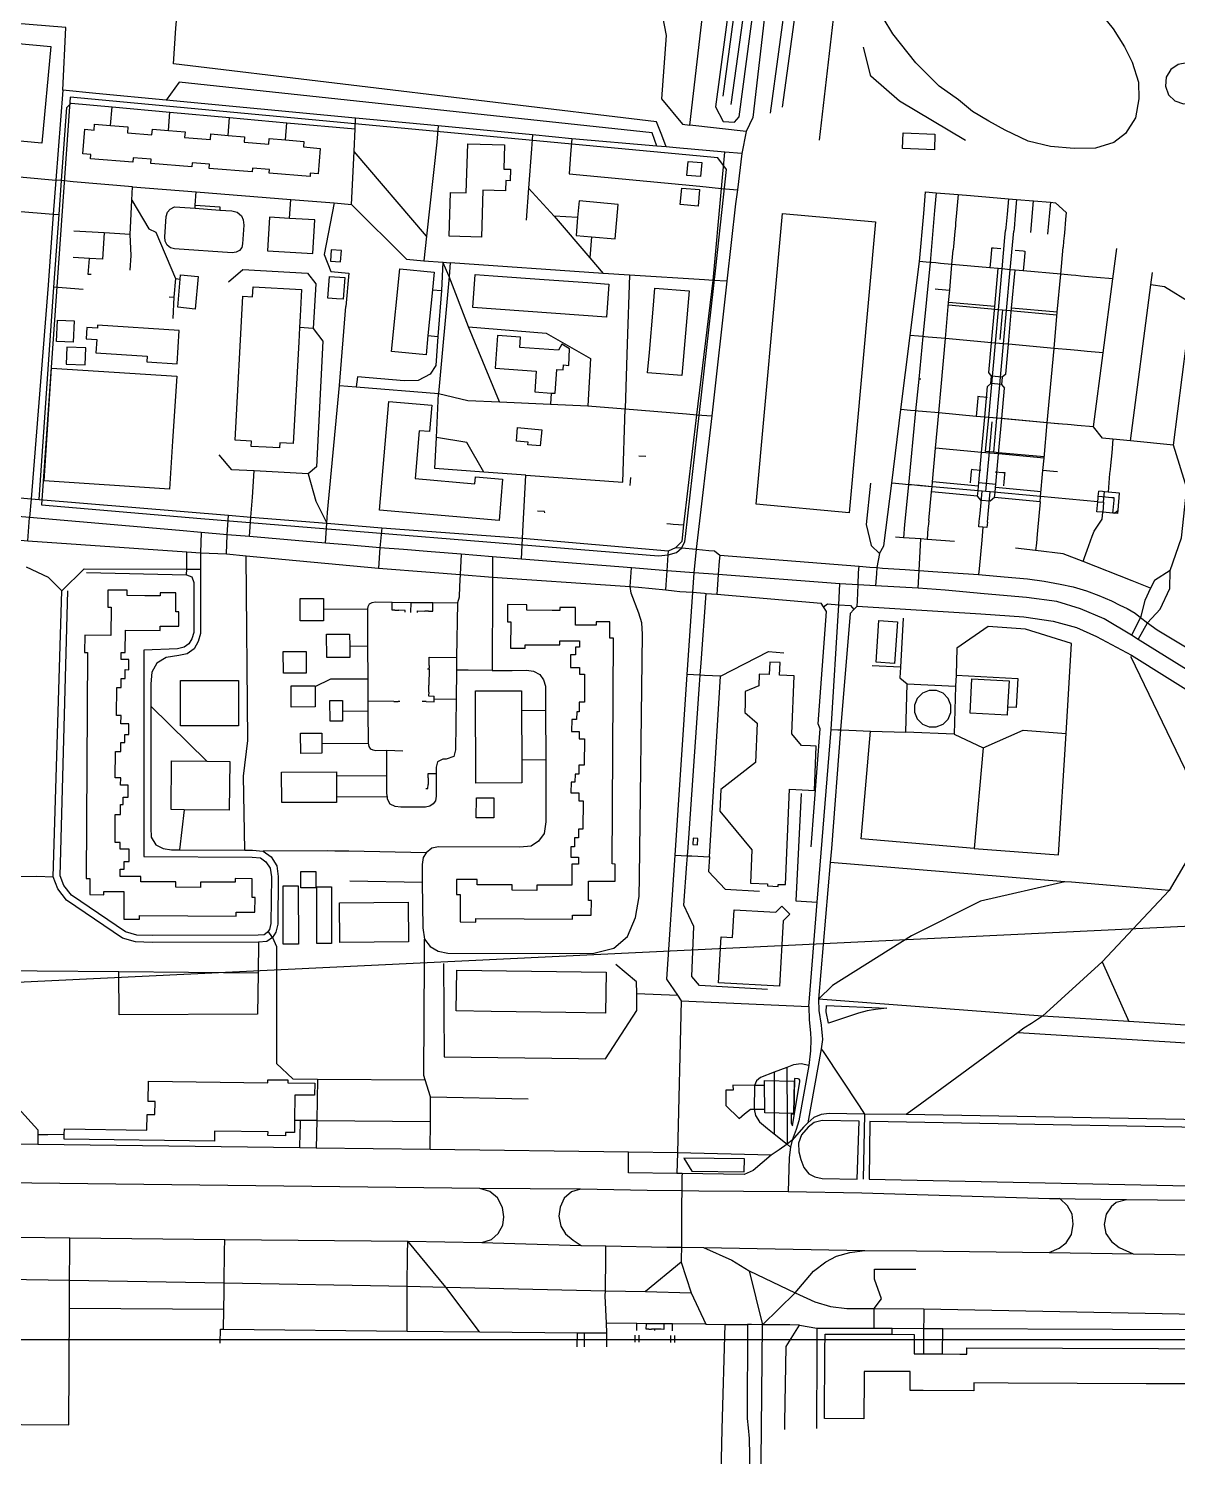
# Model space of a CAD drawing. Header units: metres. Extents: x -2626 to 1483, y -1332 to 1229.
# Drawn here: x -606 to -144, y -993 to -419 of the extents above; entities that cross this region are included whole.
import ezdxf

# ---------------------------------------------------------------- set-up
doc = ezdxf.new("R2010")
doc.units = ezdxf.units.M
for name, color, linetype in [('OSM_BUILDING', 8, 'Continuous'), ('OSM_GREEN_EXISTING', 94, 'Continuous'), ('OSM_HYDROGRAPHY', 5, 'Continuous'), ('OSM_ROAD_LOCAL', 9, 'Continuous'), ('OSM_ROAD_MAJOR', 30, 'Continuous'), ('SITE_BORDER', 3, 'Continuous')]:
    doc.layers.add(name, color=color, linetype=linetype)

msp = doc.modelspace()

# ---------------------------------------------------------------- linework, layer by layer
at = {"layer": 'OSM_BUILDING'}
for points in [[(-174.128, -413.34), (-169.601, -419.04), (-165.068, -426.253), (-161.886, -432.465), (-159.366, -440.513), (-159.203, -447.215), (-160.629, -454.762), (-164.568, -461.141), (-169.263, -464.659), (-176.641, -467.008), (-185.194, -467.175), (-194.754, -466.34), (-203.808, -464.158), (-213.03, -459.794), (-219.576, -456.109), (-226.116, -452.247), (-231.818, -447.56), (-239.527, -442.016), (-248.918, -432.632), (-258.147, -421.055), (-266.025, -408.142)], [(-128.548, -964.094), (-156.29, -963.982), (-184.038, -963.86), (-211.779, -963.748), (-225.653, -963.693), (-225.666, -966.788), (-246.017, -966.698), (-251.288, -966.676), (-251.257, -959.129), (-269.757, -959.051), (-269.764, -961.355), (-269.832, -978.086), (-285.638, -978.031), (-285.532, -950.869), (-285.501, -944.012), (-258.491, -944.123), (-249.581, -944.156), (-249.619, -951.971), (-245.886, -951.993), (-238.202, -952.027), (-231.287, -952.049), (-228.404, -952.06), (-228.392, -949.533), (-112.792, -950.001)]]:
    msp.add_lwpolyline(points, dxfattribs=at)
for points in [[(-646.38, -421.556), (-597.024, -426.064), (-600.569, -464.926), (-649.925, -460.429)], [(-132.106, -439.868), (-133.456, -436.339), (-136.245, -433.768), (-139.877, -432.71), (-143.441, -433.311), (-146.411, -435.371), (-148.218, -438.499), (-148.524, -442.105), (-147.268, -445.489), (-144.692, -448.016), (-141.284, -449.219), (-137.689, -448.84), (-134.469, -446.859), (-132.468, -443.642)], [(-584.05, -469.301), (-583.243, -459.393), (-579.542, -459.694), (-579.355, -457.378), (-572.952, -457.902), (-565.968, -458.469), (-566.156, -460.774), (-556.29, -461.575), (-556.108, -459.393), (-549.625, -459.916), (-542.96, -460.451), (-543.141, -462.644), (-532.787, -463.479), (-532.612, -461.286), (-525.653, -461.853), (-519.026, -462.388), (-519.207, -464.581), (-509.291, -465.393), (-509.109, -463.167), (-502.538, -463.701), (-495.198, -464.302), (-495.379, -466.518), (-488.552, -467.074), (-489.377, -477.26), (-492.572, -477.004), (-492.685, -478.429), (-509.147, -477.093), (-509.022, -475.568), (-515.831, -475.011), (-515.956, -476.536), (-533.212, -475.145), (-533.068, -473.42), (-540.127, -472.841), (-540.271, -474.566), (-556.752, -473.23), (-556.609, -471.471), (-563.83, -470.893), (-563.974, -472.64), (-580.999, -471.26), (-580.855, -469.557)], [(-429.248, -465.193), (-414.487, -465.627), (-414.768, -475.39), (-412.042, -475.468), (-412.179, -480.099), (-413.88, -480.054), (-413.999, -484.206), (-423.196, -483.928), (-423.746, -502.741), (-436.689, -502.363), (-436.176, -484.841), (-429.83, -485.03)], [(-241.484, -467.631), (-254.352, -467.152), (-254.12, -460.885), (-241.253, -461.364)], [(-335.532, -478.429), (-341.065, -477.95), (-340.584, -472.34), (-335.044, -472.818)], [(-343.141, -483.06), (-335.988, -483.683), (-336.564, -490.34), (-343.716, -489.717)], [(-265.212, -496.652), (-275.835, -613.626), (-313.205, -610.231), (-302.576, -493.257)], [(-484.45, -512.404), (-480.374, -512.682), (-480.061, -508.207), (-484.131, -507.917)], [(-456.602, -515.576), (-442.728, -516.934), (-443.422, -523.959), (-445.236, -542.404), (-445.998, -550.13), (-459.872, -548.772)], [(-484.888, -518.593), (-478.748, -519.072), (-479.417, -527.788), (-481.999, -527.588), (-485.563, -527.32)], [(-427.148, -531.128), (-426.185, -517.769), (-418.957, -518.292), (-398.481, -519.773), (-380.955, -521.042), (-372.415, -521.665), (-373.384, -535.024)], [(-519.663, -526.586), (-515.843, -526.786), (-515.618, -522.723), (-496.092, -523.78), (-496.674, -534.556), (-496.967, -539.187), (-497.243, -545.065), (-499.443, -585.752), (-504.845, -585.463), (-504.958, -587.567), (-510.341, -587.277), (-516.337, -586.954), (-516.225, -584.85), (-522.796, -584.494)], [(-353.945, -523.257), (-340.202, -524.448), (-343.129, -558.49), (-356.865, -557.31), (-356.165, -549.139), (-354.677, -531.751)], [(-587.608, -536.493), (-587.983, -545.009), (-594.66, -544.72), (-594.279, -536.204)], [(-578.16, -538.252), (-578.235, -539.454), (-582.462, -539.198), (-582.743, -543.696), (-578.517, -543.963), (-578.861, -549.373), (-558.259, -550.664), (-558.397, -552.924), (-546.205, -553.692), (-545.367, -540.3)], [(-590.534, -547.002), (-590.815, -553.892), (-583.168, -554.215), (-582.887, -547.313)], [(-546.305, -558.724), (-548.018, -584.861), (-549.275, -604.097), (-599.662, -600.791), (-596.686, -555.429)], [(-460.929, -568.865), (-443.685, -570.357), (-444.61, -581.021), (-448.724, -580.665), (-450.387, -599.901), (-426.316, -601.982), (-426.072, -599.222), (-415.193, -600.157), (-416.631, -616.732), (-464.699, -612.58)], [(-399.462, -580.231), (-400.044, -586.787), (-405.07, -586.342), (-404.983, -585.307), (-409.672, -584.884), (-409.185, -579.373)], [(-567.538, -765.978), (-567.6, -777.077), (-561.285, -777.11), (-561.279, -775.708), (-522.371, -775.93), (-522.364, -774.305), (-514.843, -774.35), (-514.805, -768.383), (-516.018, -768.383), (-515.975, -760.846), (-522.783, -760.813), (-522.79, -762.294), (-528.861, -762.26), (-536.707, -762.216), (-536.72, -764.375), (-546.699, -764.308), (-546.686, -762.149), (-549.5, -762.138), (-560.785, -762.071), (-560.779, -760), (-569.094, -759.956), (-569.088, -758.375), (-569.082, -757.062), (-567.425, -757.073), (-567.406, -753.956), (-565.481, -753.967), (-565.449, -748.946), (-569.032, -748.924), (-569.019, -746.241), (-571.114, -746.23), (-571.045, -734.987), (-568.951, -734.998), (-568.938, -732.727), (-568.926, -731.057), (-567.919, -731.068), (-567.9, -728.041), (-565.899, -728.052), (-565.868, -723.198), (-568.882, -723.176), (-568.863, -720.248), (-571.02, -720.226), (-570.958, -709.662), (-568.801, -709.673), (-568.794, -708.003), (-568.782, -706.066), (-567.25, -706.077), (-567.231, -702.793), (-565.649, -702.804), (-565.624, -698.541), (-568.738, -698.519), (-568.719, -695.246), (-570.52, -695.246), (-570.451, -683.914), (-568.651, -683.925), (-568.638, -681.865), (-568.632, -680.351), (-567.081, -680.362), (-567.062, -676.756), (-565.562, -676.767), (-565.537, -672.704), (-568.619, -672.681), (-568.607, -669.832), (-567.019, -669.843), (-566.969, -660.87), (-553.038, -660.959), (-553.032, -659.267), (-545.473, -659.312), (-545.436, -653.479), (-546.742, -653.468), (-546.699, -645.865), (-552.976, -645.831), (-552.982, -647.045), (-559.091, -647.011), (-566.262, -646.967), (-566.25, -644.774), (-574.059, -644.729), (-574.096, -651.62), (-572.752, -651.631), (-572.821, -662.985), (-583.344, -662.919), (-583.381, -669.876), (-582.174, -669.887), (-582.706, -760.724), (-581.268, -760.735), (-581.305, -767.27), (-575.697, -767.303), (-575.691, -765.934)], [(-487.32, -648.124), (-487.301, -652.488), (-487.283, -657.141), (-496.63, -657.186), (-496.661, -648.158)], [(-387.42, -763.485), (-391.378, -763.462), (-401.394, -763.396), (-401.413, -765.555), (-411.392, -765.5), (-411.379, -763.34), (-415.149, -763.318), (-425.478, -763.251), (-425.466, -761.192), (-433.788, -761.136), (-433.825, -767.147), (-432.224, -767.158), (-432.293, -778.257), (-425.972, -778.301), (-425.966, -776.888), (-387.064, -777.121), (-387.051, -775.496), (-379.536, -775.541), (-379.498, -769.574), (-380.711, -769.563), (-380.661, -761.837), (-369.982, -761.904), (-369.939, -754.947), (-371.164, -754.935), (-370.601, -664.099), (-372.052, -664.088), (-372.014, -657.553), (-377.623, -657.52), (-377.629, -658.878), (-385.945, -658.822), (-385.901, -651.742), (-392.172, -651.709), (-392.178, -652.933), (-395.273, -652.911), (-405.464, -652.844), (-405.446, -650.662), (-413.255, -650.607), (-413.299, -657.497), (-411.948, -657.509), (-412.017, -668.128), (-406.177, -668.173), (-406.165, -666.748), (-392.241, -666.837), (-392.228, -665.145), (-384.225, -665.19), (-384.231, -666.347), (-384.244, -667.761), (-385.895, -667.761), (-385.913, -670.867), (-387.839, -670.856), (-387.87, -675.876), (-384.288, -675.899), (-384.306, -678.581), (-382.206, -678.592), (-382.274, -689.836), (-384.369, -689.825), (-384.381, -691.472), (-384.394, -693.765), (-385.401, -693.754), (-385.419, -696.782), (-387.42, -696.771), (-387.451, -701.624), (-384.438, -701.647), (-384.457, -704.574), (-382.299, -704.597), (-382.362, -715.161), (-384.519, -715.15), (-384.525, -716.853), (-384.538, -718.757), (-386.07, -718.745), (-386.088, -722.029), (-387.67, -722.018), (-387.695, -726.282), (-384.582, -726.304), (-384.6, -729.577), (-382.8, -729.588), (-382.868, -740.909), (-384.669, -740.898), (-384.682, -742.701), (-384.688, -744.471), (-386.238, -744.46), (-386.263, -748.067), (-387.758, -748.056), (-387.783, -752.13), (-384.7, -752.141), (-384.719, -754.991), (-387.37, -754.98)], [(-256.396, -657.531), (-257.528, -674.284), (-264.962, -673.783), (-263.83, -657.03)], [(-476.754, -662.462), (-476.735, -667.327), (-476.716, -671.902), (-485.976, -671.936), (-486.02, -662.507)], [(-494.279, -669.42), (-494.241, -678.114), (-503.42, -678.147), (-503.457, -669.464)], [(-297.912, -679.194), (-303.783, -678.949), (-303.57, -673.939), (-307.753, -673.772), (-307.965, -678.771), (-311.954, -678.604), (-312.148, -683.235), (-317.588, -685.572), (-317.657, -690.348), (-317.713, -694.044), (-312.773, -698.24), (-313.442, -714.115), (-320.164, -719.347), (-327.354, -724.935), (-327.748, -733.662), (-314.912, -749.303), (-315.474, -762.65), (-308.666, -762.939), (-308.697, -763.752), (-304.395, -763.941), (-304.364, -763.117), (-301.432, -763.24), (-299.781, -724.901), (-292.141, -725.213), (-289.784, -725.313), (-289.04, -707.491), (-291.284, -707.402), (-294.967, -707.246), (-298.849, -702.593)], [(-521.489, -699.298), (-544.76, -699.298), (-544.76, -681.186), (-521.489, -681.186)], [(-490.671, -683.268), (-490.671, -683.602), (-490.64, -691.773), (-500.231, -691.817), (-500.269, -683.301)], [(-212.186, -695.057), (-227.123, -694.255), (-226.385, -680.485), (-211.454, -681.275), (-212.017, -691.895)], [(-479.605, -689.212), (-479.586, -693.409), (-479.573, -697.495), (-484.638, -697.517), (-484.669, -689.235)], [(-487.92, -710.396), (-496.436, -710.43), (-496.467, -702.348), (-487.952, -702.315), (-487.933, -706.456)], [(-425.747, -728.297), (-418.707, -728.33), (-418.744, -736.39), (-425.791, -736.356)], [(-338.689, -747.054), (-336.832, -747.176), (-336.67, -744.694), (-338.527, -744.572)], [(-490.377, -757.963), (-490.359, -764.52), (-496.392, -764.542), (-496.411, -757.986)], [(-497.405, -763.696), (-497.318, -787.151), (-503.432, -787.174), (-503.52, -763.718)], [(-484.088, -764.075), (-484.006, -786.862), (-489.902, -786.884), (-489.984, -764.086)], [(-303.851, -804.105), (-328.304, -802.736), (-327.266, -784.235), (-322.658, -784.491), (-322.039, -773.381), (-307.684, -774.194), (-305.221, -774.327), (-302.932, -771.889), (-299.662, -775.106), (-302.382, -777.812)], [(-373.821, -814.914), (-389.79, -814.681), (-419.82, -814.246), (-433.894, -814.046), (-433.656, -797.649), (-373.584, -798.506)], [(-498.999, -862.938), (-502.563, -862.882), (-502.582, -864.24), (-509.61, -864.129), (-509.585, -862.715), (-531.105, -862.392), (-531.168, -866.478), (-591.565, -865.576), (-591.54, -863.628), (-591.509, -861.502), (-558.322, -861.991), (-558.228, -855.657), (-555.102, -855.702), (-555.02, -850.459), (-557.753, -850.414), (-557.634, -842.266), (-509.716, -842.978), (-509.697, -841.698), (-501.632, -841.82), (-501.644, -842.967), (-490.809, -843.134), (-490.884, -847.976), (-498.774, -847.865), (-498.931, -858.151)], [(-309.872, -844.036), (-313.924, -844.002), (-322.571, -843.924), (-322.483, -845.906), (-325.372, -845.928), (-325.403, -852.062), (-320.089, -857.271), (-317.844, -855.435), (-315.499, -853.52), (-313.961, -853.52), (-312.561, -853.52), (-309.741, -853.52)], [(-298.205, -855.29), (-309.772, -855.078), (-309.741, -853.52), (-309.872, -844.036), (-309.872, -842.021), (-297.968, -842.266)]]:
    msp.add_lwpolyline(points, close=True, dxfattribs=at)
at = {"layer": 'OSM_GREEN_EXISTING'}
for points in [[(-326.454, -456.21), (-321.939, -456.543), (-320.07, -454.451), (-309.722, -376.405), (-310.604, -373.098), (-324.915, -364.616), (-326.122, -375.08), (-324.915, -377.496), (-320.07, -379.154), (-329.536, -450.376)], [(-589.221, -446.458), (-600.738, -610.443), (-536.626, -615.998), (-352.545, -630.925), (-348.631, -630.636), (-345.279, -629.623), (-343.097, -627.797), (-341.884, -625.27), (-341.572, -623.155), (-329.361, -515.142), (-325.197, -475.579), (-328.679, -470.948)], [(-385.663, -502.073), (-379.436, -502.63), (-369.945, -503.465), (-368.713, -489.605), (-384.438, -488.203), (-385.032, -494.915)], [(-548.968, -491.498), (-547.274, -490.63), (-545.017, -490.774), (-538.952, -491.186), (-529.017, -491.876), (-524.109, -492.21), (-521.952, -492.722), (-520.257, -494.169), (-519.601, -495.828), (-519.288, -498.01), (-519.801, -505.468), (-520.107, -506.982), (-521.07, -508.14), (-522.371, -508.819), (-524.053, -509.031), (-547.218, -507.439), (-548.868, -507.105), (-550.2, -506.058), (-551.006, -504.377), (-551.156, -502.708), (-550.588, -494.503), (-550.044, -492.722)], [(-509.835, -508.318), (-491.565, -509.398), (-490.771, -495.873), (-500.919, -495.283), (-509.041, -494.804)], [(-544.76, -517.914), (-537.745, -518.593), (-538.939, -531.695), (-545.879, -531.016), (-544.91, -519.662)], [(-417.281, -542.393), (-418.169, -555.54), (-401.682, -556.653), (-402.244, -565.047), (-395.686, -565.481), (-394.085, -565.592), (-393.435, -555.963), (-390.896, -556.141), (-390.69, -554.193), (-388.564, -554.404), (-388.283, -547.703), (-391.409, -545.9), (-392.672, -548.282), (-408.253, -547.235), (-407.965, -543.016)], [(-407.628, -685.261), (-407.596, -693.22), (-407.521, -712.968), (-407.484, -722.319), (-425.985, -722.397), (-426.128, -685.338)], [(-246.324, -698.675), (-243.629, -699.788), (-240.715, -699.799), (-238.02, -698.686), (-235.957, -696.626), (-234.838, -693.943), (-234.832, -691.027), (-235.945, -688.333), (-237.995, -686.262), (-240.69, -685.149), (-243.604, -685.138), (-246.299, -686.251), (-248.362, -688.311), (-249.481, -690.993), (-249.487, -693.91), (-248.374, -696.604)], [(-525.003, -713.68), (-525.216, -733.306), (-543.335, -733.106), (-548.618, -733.05), (-548.405, -713.424), (-534.188, -713.58)], [(-482.037, -717.888), (-482.031, -719.324), (-481.993, -727.885), (-481.987, -730.133), (-504.089, -730.222), (-504.139, -717.977)], [(-453.201, -770.275), (-453.038, -786.294), (-480.649, -786.572), (-480.811, -770.554)], [(-284.05, -818.955), (-285.007, -814.425), (-284.925, -811.831), (-260.66, -812.933), (-265.137, -813.434), (-268.526, -813.99), (-272.046, -814.881)], [(-298.593, -860.21), (-295.592, -842.466), (-295.604, -841.954), (-295.83, -841.509), (-296.261, -841.297), (-297.749, -841.253), (-298.068, -855.535), (-299.081, -855.513), (-299.062, -859.008), (-298.856, -859.676)], [(-271.777, -858.373), (-286.651, -858.117), (-289.909, -858.886), (-292.291, -860.767), (-294.986, -863.85), (-296.161, -867.19), (-296.08, -870.73), (-295.273, -873.825), (-294.048, -876.986), (-291.997, -879.591), (-289.59, -880.815), (-286.664, -881.495), (-272.608, -881.65)], [(-267.45, -858.451), (-267.694, -881.706), (-106.921, -885.101), (-106.477, -879.457), (-90.215, -879.613), (-90.371, -861.78)], [(-317.913, -873.557), (-342.241, -873.279), (-339.015, -878.489), (-318.025, -878.712)]]:
    msp.add_lwpolyline(points, close=True, dxfattribs=at)
for points in [[(-323.202, -449.497), (-312.917, -374.957), (-321.858, -370.482)], [(-326.41, -446.102), (-317.275, -377.251), (-323.646, -374.067)], [(-307.378, -452.859), (-297.311, -378.72), (-285.657, -376.705)], [(-302.657, -450.555), (-293.21, -382.048), (-284.457, -380.679)]]:
    msp.add_lwpolyline(points, dxfattribs=at)
at = {"layer": 'OSM_HYDROGRAPHY'}
msp.add_lwpolyline([(-2626.096, -1181.601), (-2483.887, -1047.405), (-1861.379, -823.308), (-1564.886, -827.672), (-1234.075, -832.347), (-121.314, -779.025)], dxfattribs=at)
at = {"layer": 'OSM_ROAD_LOCAL'}
for points in [[(-298.712, -317.394), (-300.344, -331.532), (-314.549, -454.696)], [(-317.169, -460.339), (-339.834, -457.723), (-326.203, -339.536), (-324.953, -328.693), (-300.344, -331.532), (-272.921, -334.693), (-287.802, -463.735)], [(-349.393, -466.495), (-351.213, -461.742), (-353.257, -456.41), (-547.611, -433.011), (-546.68, -418.695), (-542.259, -368.991)], [(-353.532, -399.904), (-349.387, -421.611), (-351.238, -447.193), (-342.785, -457.39), (-339.834, -457.723)], [(-592.078, -443.719), (-590.89, -418.439), (-648.493, -413.797), (-675.24, -411.559), (-717.262, -407.997), (-723.521, -407.463)], [(-229.005, -463.902), (-255.564, -448.061), (-267.063, -438.098), (-270.001, -426.343)], [(-353.207, -466.161), (-355.008, -460.852), (-545.348, -440.48), (-550.544, -447.671)], [(-592.078, -443.719), (-594.998, -479.809), (-596.036, -493.535), (-598.055, -522.166), (-604.92, -608.06), (-605.533, -615.53)], [(-318.907, -469.156), (-325.803, -468.555), (-345.323, -466.852), (-349.393, -466.495), (-353.207, -466.161), (-387.358, -463.178), (-403.207, -461.664), (-441.078, -458.069), (-474.39, -454.907), (-550.544, -447.671), (-578.836, -444.977), (-592.078, -443.719)], [(-601.688, -608.328), (-595.736, -522.879), (-593.679, -493.713), (-592.716, -480.054), (-590.471, -450.699)], [(-590.471, -450.699), (-588.852, -448.918), (-572.339, -450.41), (-549.024, -452.514), (-525.072, -454.684), (-501.976, -456.766), (-474.572, -459.249)], [(-572.952, -457.902), (-572.339, -450.41)], [(-549.625, -459.916), (-549.024, -452.514)], [(-525.653, -461.853), (-525.072, -454.684)], [(-502.538, -463.701), (-501.976, -456.766)], [(-475.953, -489.605), (-474.94, -468.299), (-474.572, -459.249), (-474.39, -454.907)], [(-441.078, -458.069), (-441.634, -464.525), (-445.798, -502.396), (-446.88, -512.259), (-439.308, -512.838), (-436.276, -513.127)], [(-314.549, -454.696), (-317.169, -460.339), (-318.907, -469.156)], [(-403.207, -461.664), (-403.607, -467.208), (-404.814, -483.082), (-405.733, -495.906)], [(-387.358, -463.178), (-387.839, -469.401), (-388.464, -477.293), (-335.87, -482.336), (-327.123, -483.171), (-320.651, -483.795)], [(-445.798, -502.396), (-474.94, -468.299)], [(-318.907, -469.156), (-320.651, -483.795), (-321.445, -489.405), (-325.059, -520.53), (-331.03, -574.653), (-337.345, -628.287), (-338.283, -637.805)], [(-330.48, -520.207), (-327.123, -483.171), (-325.803, -468.555)], [(-658.984, -474.099), (-643.272, -475.49), (-594.998, -479.809)], [(-643.272, -475.49), (-625.366, -491.175), (-596.036, -493.535), (-593.679, -493.713)], [(-565.068, -501.717), (-564.336, -487.858), (-564.061, -482.492), (-587.927, -480.566), (-592.716, -480.054), (-594.998, -479.809)], [(-564.336, -487.858), (-557.484, -499.491), (-554.758, -500.826), (-546.786, -519.439), (-544.91, -519.662)], [(-564.061, -482.492), (-538.452, -484.563), (-500.425, -487.624), (-482.962, -489.038), (-475.953, -489.605)], [(-538.952, -491.186), (-538.858, -489.962), (-538.452, -484.563)], [(-500.919, -495.283), (-500.425, -487.624)], [(-394.417, -494.336), (-404.814, -483.082)], [(-263.536, -630.102), (-261.861, -626.951), (-258.678, -601.76), (-254.933, -572.149), (-251.175, -542.326), (-247.511, -512.582), (-245.798, -493.212), (-245.029, -484.574), (-240.821, -484.919), (-231.912, -485.665), (-226.979, -486.077), (-211.692, -487.379), (-208.403, -487.657), (-201.588, -488.214), (-194.779, -488.782)], [(-240.821, -484.919), (-241.434, -492.121), (-243.216, -512.96), (-246.105, -542.783), (-247.774, -559.859), (-249.031, -572.683), (-251.938, -602.372), (-253.482, -618.435), (-253.983, -623.69)], [(-231.912, -485.665), (-232.593, -493.023)], [(-211.692, -487.379), (-212.255, -493.602)], [(-208.403, -487.657), (-208.972, -493.902)], [(-538.858, -489.962), (-528.929, -490.618), (-529.017, -491.876)], [(-482.962, -489.038), (-487.032, -509.71), (-484.381, -516.589), (-477.079, -517.279), (-478.273, -530.649)], [(-475.953, -489.605), (-453.889, -511.636), (-446.88, -512.259)], [(-232.593, -493.023), (-232.95, -497.142)], [(-212.255, -493.602), (-212.742, -498.967)], [(-208.972, -493.902), (-209.453, -499.268)], [(-202.738, -500.982), (-201.588, -488.214)], [(-194.779, -488.782), (-195.936, -501.594)], [(-194.779, -488.782), (-192.835, -488.937), (-188.452, -492.923), (-188.708, -495.728)], [(-394.417, -494.336), (-380.055, -511.112), (-374.722, -517.346)], [(-385.032, -494.915), (-394.417, -494.336)], [(-233.05, -498.244), (-233.244, -500.459), (-233.788, -506.57), (-233.9, -507.851)], [(-232.95, -497.142), (-233.05, -498.244)], [(-212.742, -498.967), (-212.842, -500.069)], [(-209.453, -499.268), (-209.554, -500.37)], [(-188.708, -495.728), (-189.196, -501.094)], [(-575.528, -501.082), (-576.116, -511.68), (-581.474, -511.379), (-587.977, -511.012)], [(-565.068, -501.717), (-575.528, -501.082), (-587.689, -500.359)], [(-565.105, -516.099), (-564.587, -510.122), (-565.068, -501.717)], [(-379.436, -502.63), (-380.055, -511.112)], [(-220.883, -589.014), (-219.651, -575.344), (-216.944, -545.421), (-215.731, -532.04), (-214.243, -515.598), (-213.099, -502.908), (-212.842, -500.069)], [(-217.6, -589.303), (-216.362, -575.644), (-213.655, -545.71), (-212.448, -532.341), (-210.96, -515.899), (-209.81, -503.197), (-209.554, -500.37)], [(-189.296, -502.196), (-189.496, -504.422), (-189.709, -506.838)], [(-189.196, -501.094), (-189.296, -502.196)], [(-238.814, -563.009), (-237.058, -543.595), (-235.77, -529.012), (-235.338, -524.159), (-234.419, -513.773), (-233.9, -507.851)], [(-218.844, -510.99), (-219.226, -515.153)], [(-218.569, -507.951), (-218.844, -510.99)], [(-217.713, -507.25), (-218.501, -507.183), (-218.569, -507.951)], [(-214.749, -507.517), (-217.713, -507.25)], [(-208.985, -508.04), (-205.808, -508.329)], [(-205.808, -508.329), (-205.089, -508.396), (-205.158, -509.164)], [(-205.158, -509.164), (-205.433, -512.203)], [(-198.95, -609.207), (-198.762, -607.125), (-197.812, -596.639), (-197.361, -591.641), (-196.08, -577.459), (-193.372, -547.547), (-192.059, -532.964), (-190.69, -517.725), (-189.709, -506.838)], [(-145.348, -586.498), (-162.63, -584.772), (-169.757, -584.049), (-173.909, -583.637), (-177.46, -579.151), (-173.59, -549.328), (-169.732, -519.617), (-168.144, -507.383)], [(-580.724, -517.858), (-582.012, -517.747), (-581.474, -511.379)], [(-525.422, -520.819), (-519.688, -515.832), (-493.76, -517.235), (-490.327, -521.576), (-491.44, -539.521), (-487.551, -544.653), (-490.146, -595.203), (-493.441, -597.997), (-515.174, -596.851), (-524.146, -596.327), (-529.192, -590.338)], [(-439.308, -512.838), (-439.815, -524.315), (-441.234, -542.794), (-442.128, -554.36), (-444.391, -557.878), (-449.168, -560.483), (-454.789, -560.649), (-473.652, -558.969), (-474.084, -562.998)], [(-325.059, -520.53), (-330.48, -520.207), (-333.956, -519.984), (-364.199, -518.07), (-374.722, -517.346), (-436.276, -513.127), (-436.764, -518.593), (-440.984, -565.692)], [(-416.456, -569.088), (-428.879, -538.842), (-436.764, -518.593), (-439.308, -512.838)], [(-242.66, -513.016), (-243.216, -512.96), (-244.773, -512.827), (-247.511, -512.582)], [(-240.934, -513.183), (-242.66, -513.016)], [(-184.538, -518.281), (-186.401, -518.114), (-190.69, -517.725), (-205.815, -516.367), (-209.022, -516.066), (-210.96, -515.899), (-214.243, -515.598), (-215.856, -515.454), (-219.226, -515.153), (-234.419, -513.773), (-238.971, -513.361), (-240.934, -513.183)], [(-219.639, -557.265), (-218.551, -545.265), (-217.238, -530.693), (-215.856, -515.454)], [(-212.805, -557.878), (-211.723, -545.889), (-210.404, -531.306), (-209.022, -516.066)], [(-205.433, -512.203), (-205.815, -516.367)], [(-546.786, -519.439), (-547.468, -526.975), (-547.943, -535.491)], [(-364.199, -518.07), (-365.056, -545.733), (-365.862, -571.826)], [(-345.548, -627.597), (-343.035, -625.103), (-342.278, -618.536), (-337.064, -574.297), (-330.48, -520.207)], [(-182.531, -518.459), (-184.538, -518.281)], [(-181.049, -518.593), (-182.531, -518.459)], [(-176.216, -519.027), (-181.049, -518.593)], [(-169.732, -519.617), (-176.216, -519.027)], [(-162.63, -584.772), (-154.395, -521.977), (-153.758, -516.957)], [(-146.686, -636.926), (-142.066, -623.679), (-139.871, -603.752), (-145.348, -586.498), (-138.308, -531.784), (-138.058, -529.513), (-148.85, -522.712), (-154.395, -521.977)], [(-583.906, -523.881), (-595.736, -522.879)], [(-549.306, -526.819), (-547.468, -526.975)], [(-443.422, -523.959), (-439.815, -524.315)], [(-241.197, -523.625), (-239.915, -523.747), (-235.338, -524.159)], [(-486.507, -625.849), (-485.895, -617.879), (-485.607, -613.515), (-480.83, -562.442), (-478.273, -530.649)], [(-192.172, -534.167), (-212.448, -532.341), (-214.099, -532.185), (-215.731, -532.04), (-235.876, -530.215)], [(-217.238, -530.693), (-235.77, -529.012)], [(-214.186, -533.187), (-215.162, -543.974)], [(-214.099, -532.185), (-214.186, -533.187)], [(-192.059, -532.964), (-210.404, -531.306)], [(-491.44, -539.521), (-496.967, -539.187)], [(-428.879, -538.842), (-397.649, -541.402), (-379.911, -551.588)], [(-445.236, -542.404), (-441.234, -542.794)], [(-245.361, -542.849), (-246.105, -542.783), (-247.949, -542.616), (-251.175, -542.326)], [(-243.985, -542.972), (-245.361, -542.849)], [(-186.682, -548.148), (-193.372, -547.547), (-211.723, -545.889), (-213.655, -545.71), (-216.944, -545.421), (-218.551, -545.265), (-237.058, -543.595), (-243.985, -542.972)], [(-185.226, -548.282), (-186.682, -548.148)], [(-183.744, -548.415), (-185.226, -548.282)], [(-180.08, -548.738), (-183.744, -548.415)], [(-173.59, -549.328), (-180.08, -548.738)], [(-379.911, -551.588), (-380.905, -570.635)], [(-480.83, -562.442), (-474.084, -562.998), (-440.984, -565.692), (-429.211, -568.531), (-416.456, -569.088), (-395.955, -569.978), (-380.905, -570.635), (-365.862, -571.826), (-341.19, -573.863), (-337.064, -574.297), (-331.03, -574.653)], [(-246.905, -559.948), (-247.774, -559.859)], [(-224.128, -606.925), (-223.94, -604.854), (-223.765, -602.917), (-223.646, -601.604), (-222.54, -589.37), (-221.258, -575.177), (-220.145, -562.842)], [(-218.726, -561.674), (-220.145, -562.842)], [(-218.463, -558.757), (-219.639, -557.265)], [(-218.726, -561.674), (-218.463, -558.757)], [(-214.549, -562.052), (-218.726, -561.674)], [(-214.287, -559.136), (-218.463, -558.757)], [(-212.805, -557.878), (-214.287, -559.136), (-214.549, -562.052), (-213.317, -563.522)], [(-407.621, -632.261), (-407.24, -623.89), (-406.877, -618.591), (-405.808, -598.587), (-422.777, -597.352), (-442.416, -595.915), (-441.822, -583.381), (-440.984, -565.692)], [(-395.686, -565.481), (-395.955, -569.978)], [(-242.441, -603.185), (-242.272, -601.248), (-241.047, -587.689), (-239.759, -573.507), (-238.814, -563.009)], [(-224.021, -567.551), (-224.297, -570.557)], [(-223.19, -566.972), (-223.965, -566.895), (-224.021, -567.551)], [(-220.151, -567.24), (-223.19, -566.972)], [(-217.294, -607.548), (-217.106, -605.467), (-216.931, -603.541), (-216.812, -602.227), (-215.706, -589.982), (-214.424, -575.8), (-213.317, -563.522)], [(-405.808, -598.587), (-366.875, -601.314), (-365.862, -571.826)], [(-248.062, -572.772), (-249.031, -572.683), (-251.157, -572.494), (-254.933, -572.149)], [(-246.211, -572.928), (-248.062, -572.772)], [(-190.152, -577.993), (-196.08, -577.459), (-214.424, -575.8), (-221.258, -575.177), (-224.684, -574.865), (-239.759, -573.507), (-246.211, -572.928)], [(-224.297, -570.557), (-224.684, -574.865)], [(-186.451, -578.338), (-187.933, -578.205), (-191.803, -577.859), (-196.08, -577.459), (-216.362, -575.644), (-219.651, -575.344)], [(-219.238, -587.778), (-218.263, -577.058)], [(-184.1, -578.561), (-186.451, -578.338)], [(-177.46, -579.151), (-184.1, -578.561)], [(-422.777, -597.352), (-429.623, -585.418), (-441.822, -583.381)], [(-169.757, -584.049), (-170.17, -589.537)], [(-357.553, -591.062), (-360.36, -590.828)], [(-197.361, -591.641), (-215.706, -589.982), (-222.54, -589.37), (-241.047, -587.689)], [(-197.311, -591.14), (-215.662, -589.481), (-217.6, -589.303), (-219.357, -589.147), (-220.883, -589.014)], [(-220.808, -605.133), (-219.357, -589.147), (-219.238, -587.778)], [(-170.17, -589.537), (-170.683, -594.646)], [(-757.059, -594.179), (-753.67, -592.264), (-752.426, -592.353), (-751.7, -592.398), (-747.599, -592.665), (-741.778, -592.899), (-740.296, -595.147), (-739.389, -596.539), (-693.103, -600.135), (-682.543, -600.914), (-634.469, -605.344), (-604.92, -608.06), (-601.688, -608.328), (-525.541, -614.684), (-516.443, -615.474), (-485.895, -617.879), (-463.786, -619.738), (-407.24, -623.89), (-348.518, -628.989), (-345.548, -627.597)], [(-517.081, -623.233), (-516.443, -615.474), (-515.887, -607.326), (-515.174, -596.851)], [(-226.685, -596.995), (-226.966, -600.068), (-227.11, -601.66)], [(-225.891, -596.372), (-226.622, -596.305), (-226.685, -596.995)], [(-222.808, -596.65), (-225.891, -596.372)], [(-217.044, -597.162), (-213.986, -597.441)], [(-192.022, -597.162), (-193.535, -597.029), (-197.812, -596.639)], [(-170.826, -596.272), (-170.977, -597.919), (-171.646, -605.322)], [(-170.683, -594.646), (-170.826, -596.272)], [(-493.441, -597.997), (-490.327, -608.962), (-485.895, -617.879)], [(-363.918, -602.65), (-363.655, -599.422)], [(-267.256, -601.76), (-268.926, -618.413), (-266.881, -626.851), (-263.536, -630.102), (-264.649, -635.734), (-264.799, -638.128), (-265.174, -643.026)], [(-250.75, -602.472), (-251.938, -602.372), (-254.333, -602.149), (-258.678, -601.76)], [(-175.735, -609.218), (-198.762, -607.125), (-219.045, -605.3), (-220.808, -605.133), (-222.327, -604.999), (-242.441, -603.185), (-247.055, -602.773), (-250.75, -602.472)], [(-242.441, -603.185), (-248.812, -602.606)], [(-223.765, -602.917), (-242.272, -601.248)], [(-216.812, -602.227), (-223.646, -601.604)], [(-213.986, -597.441), (-213.211, -597.507), (-213.274, -598.198)], [(-213.274, -598.198), (-213.549, -601.237), (-213.699, -602.873)], [(-804.408, -603.296), (-769.863, -605.945), (-757.896, -607.303), (-725.922, -611.656), (-683.475, -617.923), (-606.196, -624.881), (-542.228, -629.322), (-536.689, -629.734), (-526.316, -630.235), (-518.382, -630.981), (-465.143, -635.957), (-444.391, -637.538), (-432.306, -638.506), (-419.295, -639.542), (-367.907, -643.093), (-363.93, -643.36), (-360.598, -643.583), (-349.556, -644.685), (-346.142, -645.03)], [(-243.791, -616.777), (-242.628, -605.255), (-242.441, -603.185)], [(-222.696, -608.662), (-224.128, -606.925), (-242.628, -605.255)], [(-223.427, -617.144), (-223.14, -613.938), (-222.327, -604.999)], [(-219.038, -608.984), (-222.696, -608.662)], [(-220.145, -617.445), (-219.851, -614.239), (-219.045, -605.3)], [(-198.95, -609.207), (-217.294, -607.548), (-219.038, -608.984)], [(-198.587, -605.2), (-216.931, -603.541)], [(-175.735, -609.218), (-175.597, -607.715), (-175.541, -607.103), (-175.347, -604.988)], [(-174.009, -607.248), (-175.541, -607.103)], [(-173.034, -605.2), (-173.815, -605.122), (-175.347, -604.988)], [(-170.101, -607.604), (-174.009, -607.248)], [(-173.415, -609.419), (-173.146, -606.446), (-173.034, -605.2)], [(-166.963, -605.745), (-171.646, -605.322), (-173.034, -605.2)], [(-169.195, -608.55), (-169.12, -607.693), (-170.101, -607.604)], [(-169.564, -612.647), (-169.195, -608.55)], [(-167.582, -612.602), (-166.963, -605.745)], [(-398.155, -613.704), (-398.399, -613.192), (-401.107, -612.97)], [(-198.95, -609.207), (-200.006, -620.729), (-200.15, -622.231)], [(-178.004, -623.077), (-177.266, -621.007), (-174.059, -616.165), (-173.778, -613.426)], [(-176.097, -613.215), (-175.735, -609.218)], [(-173.778, -613.426), (-176.097, -613.215)], [(-175.735, -609.218), (-173.415, -609.419), (-173.778, -613.426)], [(-169.045, -613.86), (-169.67, -613.805), (-173.778, -613.426)], [(-169.67, -613.805), (-169.564, -612.647)], [(-169.045, -613.86), (-167.582, -612.602)], [(-167.707, -613.983), (-169.045, -613.86)], [(-167.707, -613.983), (-167.582, -612.602)], [(-606.196, -624.881), (-605.533, -615.53)], [(-526.316, -630.235), (-526.047, -622.476), (-525.541, -614.684)], [(-463.786, -619.738), (-464.624, -627.708), (-465.143, -635.957)], [(-349.112, -617.979), (-347.618, -618.101), (-346.586, -618.191)], [(-346.586, -618.191), (-342.278, -618.536)], [(-243.929, -618.268), (-244.085, -619.905), (-244.404, -624.38)], [(-243.791, -616.777), (-243.929, -618.268)], [(-221.983, -619.471), (-222.452, -624.669), (-223.49, -636.146), (-223.703, -638.506)], [(-220.145, -617.445), (-220.339, -619.615), (-221.983, -619.471), (-223.628, -619.315), (-223.427, -617.144)], [(-536.438, -621.586), (-536.689, -629.734), (-536.689, -632.629), (-536.689, -636.402), (-536.695, -662.284), (-537.714, -665.479), (-539.308, -668.329), (-542.159, -670.344), (-545.511, -671.101), (-550.631, -671.936), (-554.264, -674.14), (-556.327, -677.802), (-556.671, -682.422), (-556.677, -691.461), (-556.702, -740.453), (-556.584, -744.137), (-554.695, -747.165), (-551.8, -748.757), (-548.368, -749.214), (-545.198, -749.225), (-518.938, -749.347), (-515.831, -749.358), (-511.554, -749.759), (-508.378, -752.086), (-506.021, -755.637), (-505.464, -759.989), (-505.664, -779.203), (-506.44, -782.342), (-507.834, -784.535), (-510.129, -786.071), (-513.399, -786.405), (-556.165, -786.528), (-562.861, -786.272), (-568.088, -784.736), (-590.628, -769.474), (-594.148, -764.943), (-595.973, -760.112), (-592.566, -645.063), (-597.955, -639.709), (-606.759, -635.601)], [(-233.337, -625.17), (-244.404, -624.38), (-246.905, -624.202), (-253.983, -623.69), (-257.159, -623.467)], [(-247.993, -644.028), (-247.605, -636.914), (-247.324, -631.827), (-246.905, -624.202)], [(-200.15, -622.231), (-200.4, -625.816), (-200.75, -628.866)], [(-179.999, -628.666), (-178.004, -623.077)], [(-542.328, -638.584), (-542.303, -636.391), (-542.228, -629.322)], [(-518.938, -749.347), (-519.438, -719.58), (-517.706, -705.287), (-518.382, -630.981)], [(-419.213, -631.382), (-419.295, -639.542), (-419.326, -642.759), (-419.413, -677.067), (-411.354, -677.067), (-405.564, -677.012), (-402.713, -677.424), (-400.212, -678.693), (-398.774, -680.863), (-397.955, -683.424), (-397.918, -693.042), (-397.849, -712.99), (-397.755, -737.937), (-398.437, -742.713), (-400.738, -745.796), (-403.72, -747.744), (-408.247, -748.167), (-441.034, -747.978), (-443.679, -748.59), (-445.986, -750.427), (-447.199, -752.364), (-447.593, -755.125), (-447.53, -762.193), (-447.355, -780.628), (-446.655, -785.237), (-444.329, -788.075), (-441.122, -790.012), (-437.264, -790.858), (-379.004, -790.97), (-370.52, -788.777), (-365.018, -784.079), (-361.704, -776.465), (-360.247, -767.993), (-360.116, -760.101), (-358.897, -662.485), (-359.16, -657.976), (-360.335, -654.069), (-363.511, -645.942), (-363.93, -643.36), (-363.417, -635.801)], [(-431.893, -630.324), (-432.306, -638.506), (-432.537, -643.182), (-432.65, -647.612), (-433.406, -649.917), (-433.7, -671.924), (-433.762, -677.001), (-433.919, -688.578), (-434.194, -709.005), (-434.832, -711.699)], [(-349.556, -644.685), (-349.425, -642.67), (-349.043, -636.948), (-348.631, -630.636), (-348.518, -628.989)], [(-345.548, -627.597), (-343.097, -627.797), (-337.345, -628.287), (-332.193, -628.766)], [(-332.193, -628.766), (-329.949, -628.989), (-327.842, -630.714), (-271.814, -635.111), (-267.519, -635.49)], [(-327.842, -630.714), (-328.054, -633.152), (-328.442, -638.54), (-328.873, -644.529), (-329.011, -646.455)], [(-154.558, -644.017), (-161.942, -641.1), (-181.624, -633.208), (-189.715, -630.146), (-200.75, -628.866), (-208.922, -627.909)], [(-181.624, -633.208), (-181.043, -631.593)], [(-181.043, -631.593), (-179.999, -628.666)], [(-592.566, -645.063), (-583.594, -636.235), (-542.303, -636.391), (-536.689, -636.402)], [(-272.558, -651.241), (-272.471, -649.126), (-272.177, -642.614), (-272.027, -637.727), (-271.814, -635.111)], [(-267.519, -635.49), (-264.649, -635.734), (-262.423, -635.935)], [(-262.423, -635.935), (-253.226, -636.491), (-247.605, -636.914), (-242.141, -637.326), (-223.703, -638.506), (-213.367, -639.397), (-204.058, -640.254), (-197.368, -641.167), (-190.953, -642.38), (-185.688, -643.505), (-180.286, -645.085), (-175.384, -646.878), (-170.264, -649.048), (-166.888, -650.763), (-163.874, -652.176), (-160.754, -654.047), (-158.622, -655.772), (-155.727, -657.943), (-151.882, -660.681), (-113.936, -683.479)], [(-146.686, -636.926), (-152.964, -640.855), (-154.558, -644.017), (-156.865, -648.904), (-158.622, -655.772), (-162.161, -662.83)], [(-159.447, -664.6), (-155.727, -657.943), (-150.619, -652.366), (-146.774, -644.117), (-146.686, -636.926)], [(-582.662, -637.716), (-542.328, -638.584), (-540.184, -639.397), (-539.471, -641.657), (-539.477, -661.85), (-540.284, -664.366), (-541.434, -666.414), (-543.31, -667.75), (-546.042, -668.362), (-559.516, -668.952), (-559.491, -751.952), (-515.968, -752.141), (-512.58, -752.464), (-510.422, -754.034), (-508.703, -756.627), (-508.253, -760.156), (-508.447, -778.847), (-509.034, -781.229), (-509.51, -781.975), (-509.872, -782.543), (-511.104, -783.378), (-513.542, -783.622), (-556.108, -783.745), (-562.404, -783.5), (-566.887, -782.186), (-588.696, -767.414), (-591.69, -763.563), (-593.172, -759.644), (-590.165, -645.108)], [(-338.283, -637.805), (-338.846, -645.653), (-341.053, -678.715), (-345.898, -751.34), (-349.212, -801.211), (-344.904, -807.634), (-343.366, -809.916), (-292.009, -812.287)], [(-292.009, -812.287), (-288.589, -770.342), (-283.037, -700.868), (-279.986, -650.629), (-279.592, -642.202)], [(-346.142, -645.03), (-343.848, -645.263), (-338.846, -645.653), (-334.006, -646.02), (-333.306, -646.076)], [(-308.603, -805.419), (-335.945, -803.794), (-339.096, -800.209), (-338.22, -780.049), (-342.241, -771.433), (-341.065, -754.869), (-340.834, -751.596), (-340.596, -748.29), (-335.945, -682.734), (-335.676, -678.982), (-335.326, -673.995), (-333.306, -646.076)], [(-333.306, -646.076), (-329.011, -646.455), (-287.064, -650.05)], [(-487.301, -652.488), (-469.438, -652.321)], [(-434.832, -711.699), (-437.852, -712.768), (-439.19, -712.768), (-441.34, -713.903), (-441.916, -716.051), (-441.909, -718.556), (-441.878, -727.696), (-442.209, -729.555), (-443.135, -730.768), (-444.517, -731.692), (-446.236, -732.093), (-456.108, -732.126), (-458.478, -731.859), (-460.404, -730.812), (-461.498, -728.875), (-461.585, -728.041), (-461.748, -726.527), (-461.773, -719.48), (-461.817, -709.339), (-466.275, -709.361), (-467.325, -709.194), (-468.2, -708.738), (-468.913, -707.68), (-469.22, -706.289), (-469.276, -693.276), (-469.288, -689.379), (-469.326, -680.407), (-469.376, -667.205), (-469.438, -652.321), (-469.295, -651.33), (-468.726, -650.34), (-467.656, -649.727), (-466.525, -649.538), (-459.628, -649.616), (-452.057, -649.705), (-443.279, -649.805), (-433.406, -649.917)], [(-458.622, -652.855), (-459.685, -652.833), (-459.628, -649.616)], [(-458.622, -652.855), (-456.946, -652.889)], [(-454.358, -653.701), (-454.345, -652.933), (-456.946, -652.889)], [(-452.126, -653.746), (-452.057, -649.705)], [(-449.45, -653.791), (-449.443, -653.134), (-446.561, -653.178)], [(-444.979, -653.212), (-446.561, -653.178)], [(-444.979, -653.212), (-443.341, -653.234), (-443.279, -649.805)], [(-272.558, -651.241), (-273.871, -652.521), (-275.334, -654.158), (-279.236, -700.99), (-282.95, -748.657), (-283.431, -754.323), (-288.133, -809.259), (-287.958, -813.801), (-287.095, -819.746), (-286.92, -821.315), (-286.664, -823.909), (-286.514, -825.568), (-287.101, -829.219), (-292.447, -858.986)], [(-291.04, -748.067), (-287.433, -700.589), (-288.308, -698.519), (-284.938, -653.345), (-286.113, -651.475), (-287.064, -650.05)], [(-286.113, -651.475), (-284.55, -650.262), (-279.986, -650.629), (-275.272, -651.008), (-273.871, -652.521)], [(-272.558, -651.241), (-222.796, -654.28), (-205.571, -655.471), (-193.716, -657.286), (-184.332, -659.824), (-176.31, -663.464), (-162.248, -670.956), (-119.17, -697.94), (-117.05, -699.109), (-96.524, -710.063), (-90.046, -714.17), (-81.13, -722.486), (-70.983, -735.744), (-49.025, -781.129), (-38.664, -800.677), (-29.411, -818.644)], [(-254.089, -656.006), (-255.114, -675.809), (-255.339, -680.106), (-252.395, -682.489)], [(-221.914, -708.203), (-225.484, -748.646), (-191.528, -751.217), (-188.533, -702.426), (-186.357, -666.247), (-204.802, -660.481), (-219.851, -659.457), (-232.412, -668.062), (-232.787, -678.96), (-233.037, -683.424)], [(-476.735, -667.327), (-469.376, -667.205)], [(-444.754, -675.041), (-444.692, -671.735), (-433.7, -671.924)], [(-327.56, -679.383), (-308.184, -669.487), (-302.076, -669.943)], [(-162.248, -670.956), (-162.436, -671.646), (-135.313, -727.796), (-130.23, -736.98)], [(-445.486, -676.422), (-444.779, -676.433)], [(-444.779, -676.433), (-444.892, -682.967)], [(-444.779, -676.433), (-444.767, -675.976)], [(-444.754, -675.041), (-444.767, -675.976)], [(-419.413, -677.067), (-429.048, -677.023), (-433.762, -677.001)], [(-255.114, -675.809), (-266.537, -675.242)], [(-490.671, -683.602), (-484.3, -680.407), (-469.326, -680.407)], [(-444.948, -685.884), (-444.892, -682.967)], [(-345.898, -751.34), (-340.834, -751.596), (-339.04, -751.685), (-331.968, -752.052), (-327.56, -679.383), (-333.95, -679.071), (-335.676, -678.982), (-341.053, -678.715)], [(-252.982, -701.97), (-252.395, -682.489), (-233.037, -683.424)], [(-233.037, -683.424), (-233.588, -702.704), (-252.982, -701.97)], [(-232.787, -678.96), (-207.972, -680.296), (-208.659, -692.029), (-212.017, -691.895)], [(-445.961, -689.591), (-442.753, -689.647), (-442.753, -688.455), (-442.753, -687.398)], [(-444.948, -685.884), (-444.973, -687.353), (-442.753, -687.398)], [(-442.753, -688.455), (-433.919, -688.578)], [(-534.188, -713.58), (-556.677, -691.461)], [(-479.586, -693.409), (-469.276, -693.276)], [(-459.022, -689.557), (-469.288, -689.379)], [(-459.022, -689.557), (-457.178, -689.591)], [(-456.571, -689.602), (-457.178, -689.591)], [(-446.861, -689.569), (-447.543, -689.557)], [(-445.961, -689.591), (-446.861, -689.569)], [(-407.596, -693.22), (-397.918, -693.042)], [(-487.933, -706.456), (-469.22, -706.289)], [(-283.037, -700.868), (-280.299, -700.957), (-279.236, -700.99), (-275.922, -701.157), (-267.225, -701.524), (-252.982, -701.97)], [(-225.484, -748.646), (-270.964, -744.783), (-267.225, -701.524)], [(-233.588, -702.704), (-221.914, -708.203), (-205.733, -701.068), (-188.533, -702.426)], [(-455.364, -709.506), (-461.817, -709.339)], [(-407.521, -712.968), (-397.849, -712.99)], [(-482.031, -719.324), (-461.773, -719.48)], [(-446.067, -724.523), (-445.229, -724.534), (-445.204, -723.02)], [(-445.154, -720.226), (-445.204, -723.02)], [(-445.154, -720.226), (-445.123, -718.512), (-441.909, -718.556)], [(-461.585, -728.041), (-481.993, -727.885)], [(-295.061, -726.638), (-297.23, -769.763), (-288.589, -770.342)], [(-543.335, -733.106), (-545.198, -749.225)], [(-130.23, -736.98), (-146.986, -765.644), (-174.059, -794.287), (-197.993, -816.195), (-202.407, -819.133), (-205.483, -821.015), (-207.847, -822.773), (-248.568, -852.618), (-252.838, -855.746)], [(-485.813, -749.681), (-511.554, -749.759)], [(-477.091, -749.804), (-482.706, -749.726), (-485.813, -749.681)], [(-445.986, -750.427), (-477.091, -749.804)], [(-331.968, -752.052), (-332.324, -757.908), (-325.728, -765.01), (-311.792, -765.856)], [(-146.986, -765.644), (-186.389, -762.282), (-188.958, -762.071), (-283.431, -754.323)], [(-739.802, -820.447), (-739.546, -813.957), (-739.521, -812.321), (-739.146, -786.383), (-739.102, -783.378), (-739.071, -781.251), (-680.905, -781.708), (-665.562, -760.691), (-635.713, -760.29), (-602.651, -759.845), (-595.973, -760.112)], [(-476.672, -761.759), (-447.53, -762.193)], [(-188.958, -762.071), (-222.952, -769.897), (-250.656, -783.878), (-282.518, -803.849), (-288.133, -809.259)], [(-513.399, -786.405), (-513.555, -798.818), (-513.767, -815.337), (-569.426, -815.549), (-569.626, -798.317)], [(-507.834, -784.535), (-509.51, -781.975)], [(-507.834, -784.535), (-506.133, -788.064), (-506.133, -835.23), (-499.568, -841.364), (-489.665, -841.442), (-446.323, -841.809)], [(-444.16, -848.555), (-446.323, -841.809), (-446.892, -840.028), (-446.617, -793.419), (-446.655, -785.237)], [(-513.555, -798.818), (-569.626, -798.317), (-635.463, -797.738), (-649.962, -797.615)], [(-438.971, -794.899), (-438.702, -832.525), (-373.771, -833.293), (-361.192, -813.835), (-361.267, -807.089), (-361.317, -802.268), (-369.707, -795.411)], [(-174.059, -794.287), (-163.224, -818.287)], [(-361.267, -807.089), (-344.904, -807.634)], [(-103.051, -822.128), (-163.224, -818.287), (-197.993, -816.195), (-288.133, -809.259)], [(-343.366, -809.916), (-344.904, -871.142), (-345.111, -879.424)], [(-292.009, -812.287), (-291.884, -817.553), (-291.359, -822.807), (-291.178, -825.534), (-291.297, -830.098), (-292.041, -835.976), (-295.986, -858.251), (-297.136, -861.68), (-298.718, -866.01), (-299.368, -868.804), (-299.881, -872.945), (-300.356, -886.838)], [(-658.484, -822.25), (-617.1, -833.16), (-614.662, -841.086), (-612.267, -850.77), (-610.11, -853.141), (-602.232, -861.802), (-602.238, -863.717), (-602.238, -867.702)], [(-207.847, -822.773), (-137.939, -826.97)], [(-287.101, -829.219), (-286.307, -830.41), (-271.727, -852.273), (-269.576, -855.501), (-270.151, -881.673)], [(-292.041, -835.976), (-295.129, -835.252), (-298.168, -835.764), (-300.8, -836.755), (-305.99, -838.714), (-311.51, -840.785), (-313.105, -842.121), (-313.924, -844.002)], [(-300.8, -836.755), (-300.763, -858.34), (-300.744, -867.591)], [(-489.665, -841.442), (-489.971, -858.062), (-490.171, -869.194)], [(-313.924, -844.002), (-313.961, -853.52)], [(-305.99, -838.714), (-305.927, -858.273), (-305.908, -863.45)], [(-444.398, -869.806), (-444.273, -858.474), (-444.229, -854.733), (-444.204, -852.407), (-444.16, -848.555)], [(-444.16, -848.555), (-404.952, -849.457)], [(-313.961, -853.52), (-313.461, -856.036), (-311.811, -858.629), (-308.628, -861.29), (-305.908, -863.45), (-300.744, -867.591), (-299.368, -868.804)], [(-283.881, -855.346), (-287.076, -855.713), (-290.009, -856.926), (-292.447, -858.986), (-294.185, -860.745), (-298.718, -866.01), (-300.744, -867.591), (-303.958, -869.862), (-307.215, -872.043)], [(-25.059, -859.798), (-88.908, -858.607), (-252.838, -855.746), (-269.576, -855.501), (-283.881, -855.346)], [(-489.971, -858.062), (-496.505, -858.129), (-498.931, -858.151)], [(-496.642, -862.993), (-496.555, -860.066)], [(-496.555, -860.066), (-496.505, -858.129)], [(-489.971, -858.062), (-444.273, -858.474)], [(-307.215, -872.043), (-344.904, -871.142), (-364.574, -870.875), (-444.398, -869.806), (-490.171, -869.194), (-496.817, -869.105), (-602.238, -867.702), (-649.643, -867.201), (-723.415, -866.077), (-790.127, -865.186), (-795.992, -864.975), (-808.153, -864.952), (-866.143, -864.273), (-898.424, -863.739), (-912.085, -863.572), (-986.613, -863.639)], [(-602.238, -863.717), (-598.174, -863.706)], [(-598.174, -863.706), (-591.54, -863.628)], [(-496.817, -869.105), (-496.642, -862.993)], [(-307.215, -872.043), (-314.449, -878.211), (-318, -879.847), (-343.016, -879.469), (-345.111, -879.424), (-364.574, -879.112), (-364.574, -870.875)], [(-343.016, -879.469), (-343.06, -880.593), (-343.147, -886.459), (-343.179, -891.836), (-343.247, -902.578), (-343.291, -909.124), (-343.347, -913.632), (-343.372, -915.08), (-339.302, -927.369)], [(-423.527, -907.232), (-419.732, -906.018), (-417.012, -903.58), (-415.156, -900.23), (-414.705, -896.89), (-415.224, -893.072), (-417.3, -889.209), (-420.37, -886.704), (-424.371, -885.424)], [(-164.149, -890.066), (-168.351, -891.146), (-170.376, -892.871), (-172.377, -895.81), (-173.127, -899.94), (-172.521, -903.536), (-170.301, -906.753), (-167.088, -909.18), (-161.467, -911.74)], [(-646.992, -980.09), (-589.715, -980.591), (-589.496, -933.748), (-589.44, -922.371), (-589.383, -910.282), (-589.358, -905.261)], [(-527.504, -942.086), (-527.366, -934.182), (-527.266, -927.035), (-527.216, -923.451), (-527.035, -910.816), (-526.966, -905.951)], [(-453.57, -942.798), (-453.626, -928.393), (-453.645, -924.686), (-453.464, -911.851), (-453.389, -906.686)], [(-424.453, -943.076), (-438.064, -925.143), (-453.389, -906.686)], [(-373.359, -939.692), (-373.896, -928.705), (-373.871, -926.601), (-373.702, -913.143), (-373.64, -908.501)], [(-343.372, -915.08), (-357.747, -926.846)], [(-265.612, -921.948), (-265.637, -917.851), (-248.931, -917.929)], [(-650.881, -921.325), (-649.9, -921.358), (-589.44, -922.371), (-527.216, -923.451), (-453.645, -924.686), (-438.064, -925.143), (-373.871, -926.601), (-357.747, -926.846), (-339.302, -927.369)], [(-262.836, -929.785), (-265.612, -921.948)], [(-339.302, -927.369), (-333.462, -940.037)], [(-265.768, -941.663), (-265.725, -937.399), (-265.693, -933.737), (-262.836, -929.785)], [(-527.366, -934.182), (-589.496, -933.748)], [(-245.748, -933.837), (-245.78, -937.444), (-245.811, -941.741), (-245.886, -951.993)], [(-316.625, -940.204), (-316.8, -977.919), (-316.412, -981.738), (-315.968, -986.09), (-315.199, -1027.067), (-315.493, -1031.141), (-316.431, -1033.902), (-318.282, -1037.164), (-320.614, -1040.225), (-323.853, -1043.631), (-326.247, -1045.535), (-342.234, -1059.183), (-353.595, -1063.379), (-360.297, -1066.986), (-419.195, -1118.449), (-424.353, -1122.724), (-516.819, -1203.609), (-518.863, -1205.401)], [(-373.29, -949.199), (-373.284, -943.566), (-373.359, -939.692)], [(-333.462, -940.037), (-346.805, -939.926), (-350.388, -939.893), (-357.378, -939.837), (-361.142, -939.804), (-373.359, -939.692)], [(-361.167, -942.587), (-361.142, -939.804)], [(-356.371, -942.063), (-357.396, -942.052), (-357.378, -939.837)], [(-350.388, -939.893), (-350.406, -942.119), (-351.438, -942.108)], [(-346.83, -942.709), (-346.805, -939.926)], [(-333.462, -940.037), (-325.822, -940.126)], [(-325.822, -940.126), (-327.004, -982.216), (-328.192, -1036.34), (-326.247, -1045.535)], [(-325.822, -940.126), (-316.625, -940.204)], [(-295.698, -940.405), (-299.587, -940.36), (-310.635, -940.26), (-315.024, -940.227), (-316.625, -940.204)], [(-301.669, -982.406), (-301.713, -979.422), (-301.132, -949.077), (-295.698, -940.405), (-288.764, -941.596), (-265.768, -941.663), (-258.484, -941.696), (-245.811, -941.741), (-238.158, -941.774), (-101.569, -942.342), (-95.186, -942.364), (-82.731, -942.42), (-64.199, -942.498), (-52.201, -945.481), (7.253, -945.626), (9.722, -945.336), (18.013, -942.008), (28.992, -942.286)], [(-288.764, -941.596), (-288.814, -950.858), (-288.977, -982.038)], [(-258.491, -944.123), (-258.484, -941.696)], [(-238.202, -952.027), (-238.158, -941.774)], [(-528.817, -947.663), (-528.761, -942.075)], [(-528.761, -942.075), (-527.504, -942.086)], [(-527.504, -942.086), (-453.57, -942.798), (-424.453, -943.076), (-385.132, -943.455), (-382.212, -943.488), (-373.284, -943.566)], [(-385.188, -949.088), (-385.132, -943.455)], [(-382.268, -949.121), (-382.212, -943.488)], [(-361.942, -947.295), (-361.917, -944.479)], [(-360.404, -944.49), (-360.429, -947.318)], [(-356.371, -942.063), (-355.333, -942.075)], [(-352.538, -942.097), (-353.945, -942.086), (-355.333, -942.075)], [(-353.951, -942.642), (-353.945, -942.086)], [(-351.438, -942.108), (-352.538, -942.097)], [(-347.586, -947.429), (-347.561, -944.602)], [(-346.048, -944.624), (-346.073, -947.451)]]:
    msp.add_lwpolyline(points, dxfattribs=at)
at = {"layer": 'OSM_ROAD_MAJOR'}
for points in [[(-477.992, -626.617), (-486.507, -625.849), (-517.081, -623.233), (-526.047, -622.476), (-536.438, -621.586), (-545.192, -620.818), (-605.533, -615.53), (-634.957, -613.003), (-682.975, -608.862), (-725.39, -603.441), (-748.274, -601.359), (-757.421, -600.725), (-787.608, -598.543), (-799.456, -597.485), (-812.11, -596.394), (-833.706, -594.68), (-848.537, -593.522), (-872.427, -591.641), (-894.291, -589.782), (-904.195, -589.047)], [(-455.12, -628.365), (-464.624, -627.708), (-477.992, -626.617)], [(-338.283, -637.805), (-349.043, -636.948), (-363.417, -635.801), (-407.621, -632.261), (-419.213, -631.382), (-431.893, -630.324), (-443.935, -629.367), (-455.12, -628.365)], [(-279.592, -642.202), (-328.442, -638.54), (-338.283, -637.805)], [(-265.174, -643.026), (-272.177, -642.614), (-279.592, -642.202)], [(-116.319, -690.058), (-133.331, -680.797), (-159.447, -664.6), (-162.161, -662.83), (-173.159, -656.362), (-182.65, -652.232), (-192.278, -649.304), (-204.427, -647.712), (-221.42, -646.199), (-237.176, -644.84), (-247.993, -644.028), (-265.174, -643.026)], [(-383.875, -885.769), (-424.371, -885.424), (-649.75, -882.73), (-705.208, -882.029), (-718.213, -881.94), (-736.945, -881.572), (-788.458, -881.127), (-796.211, -880.927), (-815.018, -880.637), (-824.99, -880.693), (-846.999, -880.292), (-869.595, -879.88), (-880.499, -879.825), (-912.173, -879.669), (-934.219, -879.402)], [(-383.875, -885.769), (-387.514, -886.782), (-390.446, -889.287), (-392.091, -893.005), (-392.541, -896.645), (-391.809, -900.586), (-389.946, -903.736), (-386.876, -906.308), (-383.656, -908.356)], [(-300.356, -886.838), (-336.282, -886.504), (-343.147, -886.459), (-357.109, -886.259), (-383.875, -885.769)], [(-164.149, -890.066), (-195.204, -889.654), (-270.67, -887.283), (-300.356, -886.838)], [(-195.261, -911.15), (-191.247, -909.469), (-188.527, -907.321), (-186.382, -903.959), (-185.707, -899.751), (-186.101, -895.81), (-187.883, -892.37), (-191.034, -889.51), (-195.204, -889.654)], [(-40.915, -891.413), (-89.252, -890.834), (-164.149, -890.066)], [(-926.141, -901.131), (-912.286, -901.287), (-897.211, -901.387), (-868.282, -901.432), (-824.903, -902.345), (-805.464, -902.757), (-803.851, -902.79), (-802.382, -902.823), (-796.505, -902.979), (-778.811, -902.901), (-728.761, -903.324), (-650.875, -904.449), (-649.925, -904.46), (-589.358, -905.261), (-526.966, -905.951), (-453.389, -906.686), (-423.527, -907.232), (-383.656, -908.356)], [(-383.656, -908.356), (-373.64, -908.501), (-349.112, -909.013), (-343.291, -909.124), (-334.382, -909.246)], [(-334.382, -909.246), (-322.996, -914.323), (-315.95, -918.642)], [(-334.382, -909.246), (-269.538, -910.36), (-248.699, -910.493), (-195.261, -911.15), (-161.467, -911.74)], [(-297.505, -927.425), (-290.102, -918.753), (-285.219, -914.935), (-280.818, -912.709), (-275.497, -911.228), (-269.538, -910.36)], [(-161.467, -911.74), (-59.128, -913.365)], [(-315.95, -918.642), (-310.635, -940.26)], [(-315.95, -918.642), (-297.505, -927.425)], [(-310.635, -940.26), (-297.505, -927.425)], [(-297.505, -927.425), (-289.608, -931.11), (-283.231, -932.88), (-276.716, -933.726), (-265.693, -933.737), (-245.748, -933.837), (-95.154, -936.876), (-82.581, -936.765), (-63.174, -936.898), (-57.984, -937.266), (-52.295, -937.978), (-41.397, -939.336), (-30.418, -939.848), (-27.498, -939.793), (-24.859, -939.548), (-14.199, -937.043), (-11.811, -936.587), (-8.741, -936.342)], [(-311.717, -1038.655), (-311.467, -1020.065), (-311.01, -981.983), (-310.635, -940.26)]]:
    msp.add_lwpolyline(points, dxfattribs=at)
at = {"layer": 'SITE_BORDER'}
msp.add_lwpolyline([(-906.59, -946.216), (906.59, -946.216), (906.59, 946.216), (-906.59, 946.216)], close=True, dxfattribs=at)

doc.saveas('drawing.dxf')
